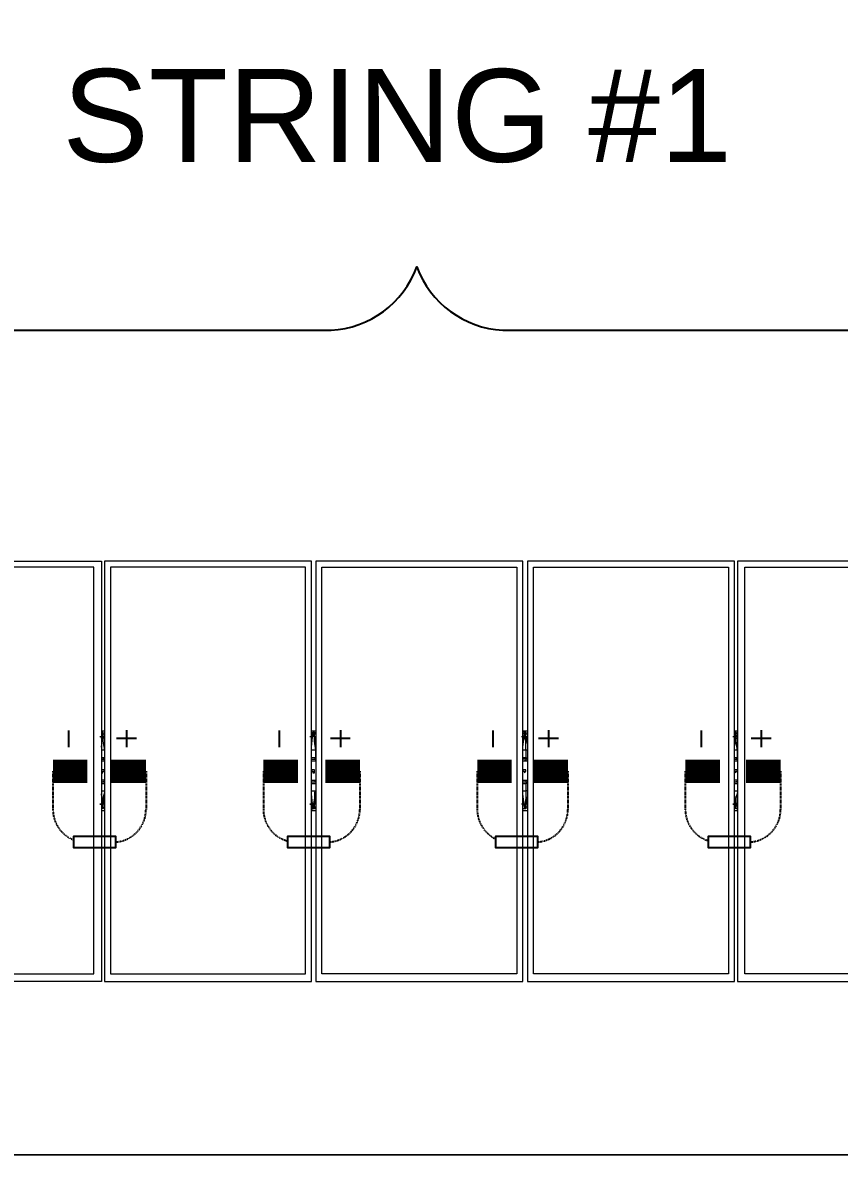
# Model space of a CAD drawing. Header units: feet. Extents: x -9903 to 12307, y -41 to 4121.
# Drawn here: x 3260.3 to 3436.3, y 2500.5 to 2744.7 of the extents above; entities that cross this region are included whole.
import ezdxf
from ezdxf.lldxf.tags import DXFTag

# ---------------------------------------------------------------- set-up
doc = ezdxf.new("R2010")
doc.units = ezdxf.units.FT
doc.header["$MEASUREMENT"] = 0
doc.linetypes.add('HIDDEN', pattern=[0.375, 0.25, -0.125])
for name, color, linetype in [('E-HARN-COMP', 8, 'Continuous'), ('E-TRNK-CABL-NEG', 6, 'HIDDEN'), ('E-TRUNK-CABLE-POS', 6, 'HIDDEN'), ('G-ANNO-TEXT', 1, 'Continuous'), ('Polarity-Text', 7, 'Continuous'), ('PV-DC-CABL-UG+', 5, 'DC+')]:
    doc.layers.add(name, color=color, linetype=linetype)
doc.styles.add('NEI-A', font='arial.ttf')
tags = doc.linetypes.add('DC+', pattern='A,0.176989,-0.049113,["DC+",NEI-A,S=0.1,R=0,X=0,Y=-0.05],-0.049113,-0.250887,0.176989', length=0.703091).pattern_tags.tags
tags[6] = DXFTag(74, 10)

# ---------------------------------------------------------------- blocks, each defined once
blk = doc.blocks.new('A$Cc93f9aa1')
at = {"lineweight": 5}
for points in [[(2.6649, 0.4666), (2.4332, 0.4666), (2.4332, 0), (2.6649, 0)], [(2.8982, 0.4666), (2.6682, 0.4666), (2.6682, 0), (2.8982, 0)], [(2.9032, 0), (3.1332, 0), (3.1332, 0.4666), (2.9032, 0.4666)], [(3.1382, 0), (3.3682, 0), (3.3682, 0.4666), (3.1382, 0.4666)], [(3.6032, 0.4666), (3.6032, 0), (3.3715, 0), (3.3715, 0.4666)], [(2.4416, 0.4583), (2.6566, 0.4583), (2.6566, 0.0067), (2.4416, 0.0067)], [(2.6749, 0.4583), (2.8915, 0.4583), (2.8915, 0.0067), (2.6749, 0.0067)], [(2.9099, 0.4583), (3.1265, 0.4583), (3.1265, 0.0067), (2.9099, 0.0067)], [(3.3615, 0.0067), (3.3615, 0.4583), (3.1449, 0.4583), (3.1449, 0.0067)], [(3.5949, 0.4583), (3.3799, 0.4583), (3.3799, 0.0067), (3.5949, 0.0067)], [(3.3699, 0.275), (3.3699, 0.2733)], [(2.6666, 0.235), (2.6666, 0.2333), (2.6649, 0.2333), (2.6649, 0.2317), (2.6666, 0.2317), (2.6682, 0.2317), (2.6682, 0.2333)], [(2.9015, 0.235), (2.8999, 0.2333), (2.8999, 0.2317), (2.9032, 0.2317), (2.9032, 0.2333), (2.9015, 0.2333)], [(3.1365, 0.235), (3.1349, 0.235), (3.1349, 0.2317), (3.1382, 0.2317), (3.1382, 0.2333), (3.1365, 0.2333)], [(3.3715, 0.235), (3.3699, 0.235), (3.3699, 0.2333), (3.3682, 0.2333), (3.3682, 0.2317), (3.3699, 0.2317), (3.3715, 0.2317), (3.3715, 0.2333)]]:
    blk.add_lwpolyline(points, close=True, dxfattribs=at)
for points in [[(2.6682, 0.2767), (2.6649, 0.2767)], [(2.6666, 0.27), (2.6666, 0.2733), (2.6666, 0.2717), (2.6649, 0.2717), (2.6649, 0.27), (2.6649, 0.2683)], [(2.6666, 0.255), (2.6649, 0.255), (2.6649, 0.2567), (2.6666, 0.2633), (2.6666, 0.2733)], [(2.6666, 0.2733), (2.6666, 0.275), (2.6666, 0.2733)], [(2.9032, 0.2767), (2.8982, 0.2767)], [(2.8982, 0.255), (2.8999, 0.255), (2.8999, 0.2633), (2.9015, 0.2733)], [(2.8999, 0.2683), (2.8999, 0.27), (2.8999, 0.2733), (2.9015, 0.2733), (2.9015, 0.275), (2.9032, 0.275)], [(2.9015, 0.27), (2.9015, 0.2733), (2.9015, 0.275)], [(3.1382, 0.2767), (3.1332, 0.2767)], [(3.1382, 0.275), (3.1365, 0.275), (3.1365, 0.2733), (3.1349, 0.2733), (3.1349, 0.27), (3.1332, 0.2683)], [(3.1349, 0.255), (3.1332, 0.255), (3.1349, 0.2567), (3.1349, 0.2633), (3.1365, 0.2733)], [(3.1365, 0.27), (3.1365, 0.2733), (3.1365, 0.275)], [(3.3715, 0.2767), (3.3682, 0.2767)], [(3.3699, 0.255), (3.3682, 0.255), (3.3682, 0.2567), (3.3699, 0.2633), (3.3699, 0.2733), (3.3699, 0.27), (3.3682, 0.2683)], [(3.3715, 0.27), (3.3715, 0.2733)], [(2.6666, 0.2467), (2.6649, 0.2467), (2.6649, 0.255)], [(2.8982, 0.2467), (2.8999, 0.2467), (2.8999, 0.255)], [(3.1349, 0.2467), (3.1332, 0.2467), (3.1332, 0.255)], [(3.3699, 0.2467), (3.3682, 0.2467), (3.3682, 0.255)], [(2.6682, 0.2467), (2.6649, 0.2467)], [(2.6682, 0.245), (2.6649, 0.245), (2.6666, 0.245)], [(2.6649, 0.245), (2.6649, 0.2433), (2.6682, 0.2433)], [(2.9032, 0.245), (2.8999, 0.245), (2.8982, 0.245)], [(2.9032, 0.2433), (2.8999, 0.2433), (2.8982, 0.2433)], [(2.9032, 0.2467), (2.8999, 0.2467)], [(2.8999, 0.2433), (2.8999, 0.245)], [(3.1382, 0.2467), (3.1332, 0.2467)], [(3.1382, 0.245), (3.1332, 0.245), (3.1349, 0.245)], [(3.1382, 0.2433), (3.1349, 0.2433), (3.1332, 0.2433), (3.1332, 0.245)], [(3.3715, 0.2467), (3.3682, 0.2467)], [(3.3715, 0.245), (3.3682, 0.245), (3.3699, 0.245)], [(3.3682, 0.245), (3.3682, 0.2433), (3.3715, 0.2433)], [(2.6682, 0.2217), (2.6649, 0.2217), (2.6649, 0.22)], [(2.6682, 0.22), (2.6649, 0.22), (2.6666, 0.22)], [(2.6666, 0.2183), (2.6649, 0.2183), (2.6649, 0.21), (2.6666, 0.2), (2.6666, 0.1917), (2.6682, 0.1917)], [(2.6649, 0.2183), (2.6682, 0.2183)], [(2.9032, 0.2217), (2.8982, 0.2217)], [(2.8982, 0.22), (2.8999, 0.22), (2.9032, 0.22)], [(2.8999, 0.21), (2.8999, 0.2183), (2.8982, 0.2183)], [(2.8999, 0.22), (2.8999, 0.2217), (2.9015, 0.2217)], [(2.8999, 0.2183), (2.9032, 0.2183)], [(3.1382, 0.2217), (3.1349, 0.2217), (3.1332, 0.2217), (3.1332, 0.22)], [(3.1382, 0.22), (3.1332, 0.22), (3.1349, 0.22)], [(3.1349, 0.2183), (3.1332, 0.2183), (3.1332, 0.21), (3.1349, 0.2), (3.1349, 0.1933), (3.1365, 0.1917), (3.1382, 0.1917)], [(3.1332, 0.2183), (3.1382, 0.2183)], [(3.3715, 0.2217), (3.3682, 0.2217), (3.3682, 0.22)], [(3.3715, 0.22), (3.3682, 0.22), (3.3699, 0.22)], [(3.3699, 0.1917), (3.3699, 0.2), (3.3682, 0.21), (3.3682, 0.2183), (3.3699, 0.2183)], [(3.3682, 0.2183), (3.3715, 0.2183)], [(2.8982, 0.21), (2.8999, 0.21), (2.8999, 0.2), (2.9015, 0.1933), (2.9015, 0.1917), (2.9032, 0.1917)], [(2.6666, 0.19), (2.6666, 0.1933), (2.6649, 0.1933), (2.6649, 0.195), (2.6649, 0.1967)], [(2.6666, 0.195), (2.6666, 0.1917), (2.6666, 0.19), (2.6682, 0.19)], [(2.8999, 0.1967), (2.8999, 0.195), (2.8999, 0.1917), (2.9015, 0.1917), (2.9015, 0.19), (2.9032, 0.19)], [(2.9015, 0.195), (2.9015, 0.1917), (2.9015, 0.19)], [(3.1332, 0.1967), (3.1349, 0.195), (3.1349, 0.1917), (3.1365, 0.1917), (3.1365, 0.19), (3.1365, 0.1917), (3.1365, 0.195)], [(3.3682, 0.1967), (3.3699, 0.195), (3.3699, 0.19), (3.3699, 0.1917), (3.3715, 0.1917), (3.3715, 0.195)], [(3.3699, 0.19), (3.3715, 0.19)], [(2.6682, 0.1883), (2.6649, 0.1883)], [(2.9032, 0.1883), (2.8982, 0.1883)], [(3.1382, 0.1883), (3.1332, 0.1883)], [(3.3715, 0.1883), (3.3682, 0.1883)]]:
    blk.add_lwpolyline(points, dxfattribs=at)
at = {"color": 8, "lineweight": 5, "true_color": 0x808080}
for points in [[(2.6682, 0.2767), (2.6649, 0.2767)], [(2.6649, 0.2733), (2.6649, 0.275), (2.6666, 0.275)], [(2.6649, 0.2617), (2.6649, 0.27), (2.6666, 0.27)], [(2.6649, 0.2667), (2.6649, 0.2683)], [(2.6666, 0.2733), (2.6666, 0.2733)], [(2.6666, 0.2733), (2.6682, 0.2583)], [(2.6682, 0.2683), (2.6682, 0.27)], [(2.9032, 0.2767), (2.8982, 0.2767)], [(2.8982, 0.2733), (2.8999, 0.2733), (2.8999, 0.275), (2.9015, 0.275)], [(2.8982, 0.27), (2.8999, 0.27), (2.8999, 0.2683), (2.8982, 0.2617)], [(2.8982, 0.2683), (2.8999, 0.2683), (2.8999, 0.2667), (2.8982, 0.2667)], [(2.9015, 0.2733), (2.9015, 0.2733)], [(2.9015, 0.2733), (2.9032, 0.2583)], [(2.9032, 0.2717), (2.9032, 0.2717)], [(2.9032, 0.2683), (2.9032, 0.27), (2.9049, 0.27)], [(3.1382, 0.2767), (3.1332, 0.2767)], [(3.1332, 0.2733), (3.1349, 0.2733), (3.1349, 0.275), (3.1365, 0.275)], [(3.1332, 0.27), (3.1349, 0.27), (3.1349, 0.2683), (3.1332, 0.2617)], [(3.1332, 0.2667), (3.1332, 0.2683), (3.1349, 0.2683)], [(3.1365, 0.2733), (3.1365, 0.2733)], [(3.1365, 0.2733), (3.1382, 0.2583)], [(3.1382, 0.2683), (3.1382, 0.27)], [(3.3715, 0.2767), (3.3682, 0.2767)], [(3.3682, 0.2733), (3.3699, 0.275)], [(3.3682, 0.27), (3.3699, 0.27), (3.3682, 0.2683), (3.3682, 0.2617)], [(3.3682, 0.2667), (3.3682, 0.2683), (3.3699, 0.2683)], [(3.3699, 0.2733), (3.3715, 0.2583)], [(3.3715, 0.2733), (3.3715, 0.2733)], [(3.3715, 0.2683), (3.3715, 0.27)], [(2.6682, 0.255), (2.6649, 0.255)], [(2.9032, 0.255), (2.8999, 0.255)], [(3.1382, 0.255), (3.1332, 0.255)], [(3.3715, 0.255), (3.3682, 0.255)], [(2.6649, 0.21), (2.6682, 0.21)], [(2.6649, 0.2033), (2.6649, 0.195), (2.6666, 0.195)], [(2.6682, 0.2067), (2.6666, 0.1917)], [(2.8982, 0.195), (2.8999, 0.195), (2.8999, 0.1967), (2.8982, 0.2033)], [(2.8999, 0.21), (2.9032, 0.21)], [(2.9032, 0.2067), (2.9015, 0.1917)], [(3.1332, 0.21), (3.1382, 0.21)], [(3.1332, 0.195), (3.1349, 0.195), (3.1349, 0.1967), (3.1332, 0.2033)], [(3.1382, 0.2067), (3.1365, 0.1917)], [(3.3682, 0.21), (3.3715, 0.21)], [(3.3682, 0.195), (3.3699, 0.195), (3.3682, 0.1967), (3.3682, 0.2033)], [(3.3715, 0.2067), (3.3699, 0.1917)], [(2.6666, 0.1967), (2.6649, 0.1967), (2.6649, 0.1983)], [(2.6666, 0.19), (2.6649, 0.1917)], [(2.6666, 0.1917), (2.6666, 0.1917)], [(2.6682, 0.1967), (2.6682, 0.195), (2.6699, 0.195)], [(2.8982, 0.1967), (2.8999, 0.1967), (2.8999, 0.1983), (2.8982, 0.1983)], [(2.9015, 0.19), (2.8999, 0.19), (2.8999, 0.1917), (2.8982, 0.1917)], [(2.9015, 0.195), (2.9015, 0.195)], [(2.9015, 0.1917), (2.9015, 0.1917)], [(2.9032, 0.1967), (2.9032, 0.195), (2.9049, 0.195)], [(3.1349, 0.1967), (3.1332, 0.1967), (3.1332, 0.1983)], [(3.1365, 0.19), (3.1349, 0.19), (3.1349, 0.1917), (3.1332, 0.1917)], [(3.1365, 0.1917), (3.1365, 0.1917)], [(3.1382, 0.1967), (3.1382, 0.195), (3.1399, 0.195)], [(3.3682, 0.1967), (3.3682, 0.1983)], [(3.3699, 0.19), (3.3699, 0.1917), (3.3682, 0.1917)], [(3.3715, 0.1967), (3.3715, 0.195), (3.3732, 0.195)], [(3.3715, 0.1917), (3.3715, 0.1917)], [(2.6682, 0.1883), (2.6649, 0.1883)], [(2.9032, 0.1883), (2.8982, 0.1883)], [(3.1382, 0.1883), (3.1332, 0.1883)], [(3.3715, 0.1883), (3.3682, 0.1883)]]:
    blk.add_lwpolyline(points, dxfattribs=at)
for points in [[(2.6699, 0.27), (2.6682, 0.27)], [(3.1399, 0.27), (3.1382, 0.27)], [(3.3732, 0.27), (3.3715, 0.27)]]:
    blk.add_lwpolyline(points, close=True, dxfattribs=at)

msp = doc.modelspace()

# ---------------------------------------------------------------- linework, layer by layer
at = {"layer": 'E-HARN-COMP', "const_width": 5}
for points in [[(3266.78, 2583.32), (3274.23, 2583.32)], [(3279.4, 2583.32), (3286.85, 2583.32)], [(3312.15, 2583.32), (3319.61, 2583.32)], [(3325.5, 2583.32), (3332.95, 2583.32)], [(3358.25, 2583.32), (3365.71, 2583.32)], [(3370.35, 2583.32), (3377.8, 2583.32)], [(3403.11, 2583.32), (3410.56, 2583.32)], [(3416.22, 2583.32), (3423.67, 2583.32)]]:
    msp.add_lwpolyline(points, dxfattribs=at)
at = {"layer": 'E-HARN-COMP'}
for points in [[(3275.81, 2569.23), (3271.25, 2569.23), (3271.25, 2566.91), (3275.81, 2566.91)], [(3275.81, 2566.91), (3280.38, 2566.91), (3280.38, 2569.23), (3275.81, 2569.23)], [(3321.91, 2569.23), (3317.35, 2569.23), (3317.35, 2566.91), (3321.91, 2566.91)], [(3321.91, 2566.91), (3326.48, 2566.91), (3326.48, 2569.23), (3321.91, 2569.23)], [(3366.77, 2569.23), (3362.2, 2569.23), (3362.2, 2566.91), (3366.77, 2566.91)], [(3366.77, 2566.91), (3371.33, 2566.91), (3371.33, 2569.23), (3366.77, 2569.23)], [(3412.64, 2569.23), (3408.07, 2569.23), (3408.07, 2566.91), (3412.64, 2566.91)], [(3412.64, 2566.91), (3417.2, 2566.91), (3417.2, 2569.23), (3412.64, 2569.23)]]:
    msp.add_lwpolyline(points, dxfattribs=at)
at = {"layer": 'E-TRNK-CABL-NEG', "ltscale": 0.1}
for points in [[(3266.78, 2583.32), (3266.78, 2575.08, 0.30904), (3271.25, 2568.53, 0.30904)], [(3312.15, 2583.32), (3312.15, 2575.08, 0.338726), (3317.34, 2568.3, 0.338726)], [(3358.25, 2583.32), (3358.25, 2575.08, 0.286977), (3362.2, 2568.76, 0.286977)], [(3403.11, 2583.32), (3403.11, 2575.08, 0.329497), (3408.07, 2568.36, 0.329497)]]:
    msp.add_lwpolyline(points, format="xyb", dxfattribs=at)
at = {"layer": 'E-TRUNK-CABLE-POS', "ltscale": 0.1}
for points in [[(3286.85, 2583.32), (3286.85, 2575.08, -0.391396), (3280.38, 2568.08, -0.391396)], [(3332.95, 2583.32), (3332.95, 2575.08, -0.391396), (3326.48, 2568.08, -0.391396)], [(3377.8, 2583.32), (3377.8, 2575.08, -0.391396), (3371.33, 2568.08, -0.391396)], [(3423.67, 2583.32), (3423.67, 2575.08, -0.391396), (3417.2, 2568.08, -0.391396)]]:
    msp.add_lwpolyline(points, format="xyb", dxfattribs=at)
at = {"layer": 'G-ANNO-TEXT', "flags": 128}
msp.add_lwpolyline([(2678.86, 2664.72, -0.298343), (2697.37, 2678.37), (3326.75, 2678.37, 0.298343), (3345.25, 2692.02, 0.298343), (3363.76, 2678.37), (3921.92, 2678.37, -0.512843), (3932.9, 2664.84)], format="xyb", dxfattribs=at)
at = {"layer": 'Polarity-Text'}
for p, q in [((3270.17, 2592.1), (3270.17, 2588.48)), ((3284.79, 2590.36), (3280.52, 2590.36)), ((3282.66, 2592.17), (3282.66, 2588.55)), ((3315.55, 2592.1), (3315.55, 2588.48)), ((3330.89, 2590.36), (3326.62, 2590.36)), ((3328.76, 2592.17), (3328.76, 2588.55)), ((3361.65, 2592.1), (3361.65, 2588.48)), ((3375.75, 2590.36), (3371.47, 2590.36)), ((3373.61, 2592.17), (3373.61, 2588.55)), ((3406.5, 2592.1), (3406.5, 2588.48)), ((3421.62, 2590.36), (3417.34, 2590.36)), ((3419.48, 2592.17), (3419.48, 2588.55))]:
    msp.add_line(p, q, dxfattribs=at)
at = {"layer": 'PV-DC-CABL-UG+', "ltscale": 0.6}
msp.add_lwpolyline([(3892.55, 2500.55), (2054.73, 2500.68)], dxfattribs=at)

# ---------------------------------------------------------------- block references
at = {"xscale": 194.04614304, "yscale": 194.04614304, "zscale": 194.04614304, "rotation": 180}
msp.add_blockref('A$Cc93f9aa1', (3931.46, 2628.59), dxfattribs=at)

# ---------------------------------------------------------------- texts
at = {"layer": 'G-ANNO-TEXT', "insert": (3413.2, 2734.66), "char_height": 20, "width": 139.4633, "attachment_point": 3, "style": 'NEI-A', "bg_fill": 3, "box_fill_scale": 1.5, "bg_fill_color": 256, "bg_fill_transparency": 0}
msp.add_mtext('STRING #1', dxfattribs=at)

doc.saveas('drawing.dxf')
